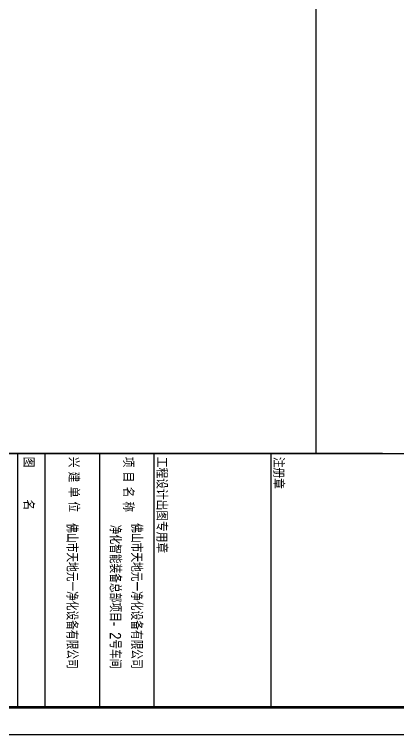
# Model space of a CAD drawing. Extents: x -1041549 to 749950, y -354245 to 17554.
# Drawn here: x 212513 to 219558, y -238093 to -224902 of the extents above; entities that cross this region are included whole.
import ezdxf

# ---------------------------------------------------------------- set-up
doc = ezdxf.new("R2010")
doc.units = 0
doc.header["$LTSCALE"] = 1000
doc.header["$MEASUREMENT"] = 0
for name, color, linetype in [('13', 13, 'Continuous'), ('14', 1, 'Continuous'), ('PUB_TITLE', 4, 'Continuous')]:
    doc.layers.add(name, color=color, linetype=linetype)
doc.styles.add('_HZTXT', font='gs_txt.shx', dxfattribs={"width": 0.8, "bigfont": 'HZTXT.shx'})
doc.styles.add('宋体', font='')
doc.styles.get('宋体').set_extended_font_data('宋体')

# ---------------------------------------------------------------- blocks, each defined once
blk = doc.blocks.new('A$Ce58e362c')
at = {"layer": '14'}
for p, q in [((15730, 44126), (15730, 1076)), ((15730, 37980), (29680, 37980)), ((15730, 31556), (29680, 31556)), ((15730, 28556), (29680, 28556)), ((15730, 25556), (29680, 25556)), ((15730, 24056), (29680, 24056))]:
    blk.add_line(p, q, dxfattribs=at)
blk.add_lwpolyline([(15730, 1076), (15730, 87176)], dxfattribs=at)
at = {"layer": '13', "color": 7, "style": '_HZTXT', "width": 0.85}
for s, height, p in [('佛山市天地元一净化设备有限公司', 626.86, (19568, 30290)), ('净化智能装备总部项目-', 626.86, (19652, 29121)), ('2号车间', 626.9, (25554, 29120)), ('佛山市天地元一净化设备有限公司', 626.86, (19568, 26743))]:
    blk.add_text(s, height=height, dxfattribs=at).set_placement(p)
at = {"layer": '14', "style": '宋体', "width": 0.82}
for s, p in [('注册章', (15921, 38174)), ('工程设计出图专用章', (15921, 31749)), ('项', (15916, 29905)), ('名', (17559, 29905)), ('称', (18367, 29905)), ('目', (16731, 29905)), ('兴', (15916, 26905)), ('建', (16731, 26905)), ('单', (17559, 26905)), ('位', (18367, 26905)), ('图      名', (15916, 24424))]:
    blk.add_text(s, height=525, dxfattribs=at).set_placement(p)

msp = doc.modelspace()

# ---------------------------------------------------------------- linework, layer by layer
at = {"color": 8}
msp.add_line((218041, -211555.4), (218041.1, -232942.6), dxfattribs=at)
at = {"layer": 'PUB_TITLE'}
msp.add_lwpolyline([(204410.7, -196042.6), (204410.7, -238092.6), (234110.7, -238092.6), (234110.7, -196042.6)], close=True, dxfattribs=at)
at = {"layer": 'PUB_TITLE', "const_width": 50}
msp.add_lwpolyline([(204910.7, -197292.6), (204910.7, -237592.6), (233610.7, -237592.6), (233610.7, -197292.6)], close=True, dxfattribs=at)

# ---------------------------------------------------------------- block references
at = {"xscale": 0.3333333333333333, "yscale": 0.3333333333333333, "zscale": 0.3333333333333333, "rotation": 270}
msp.add_blockref('A$Ce58e362c', (204552.2, -227699.3), dxfattribs=at)

doc.saveas('drawing.dxf')
